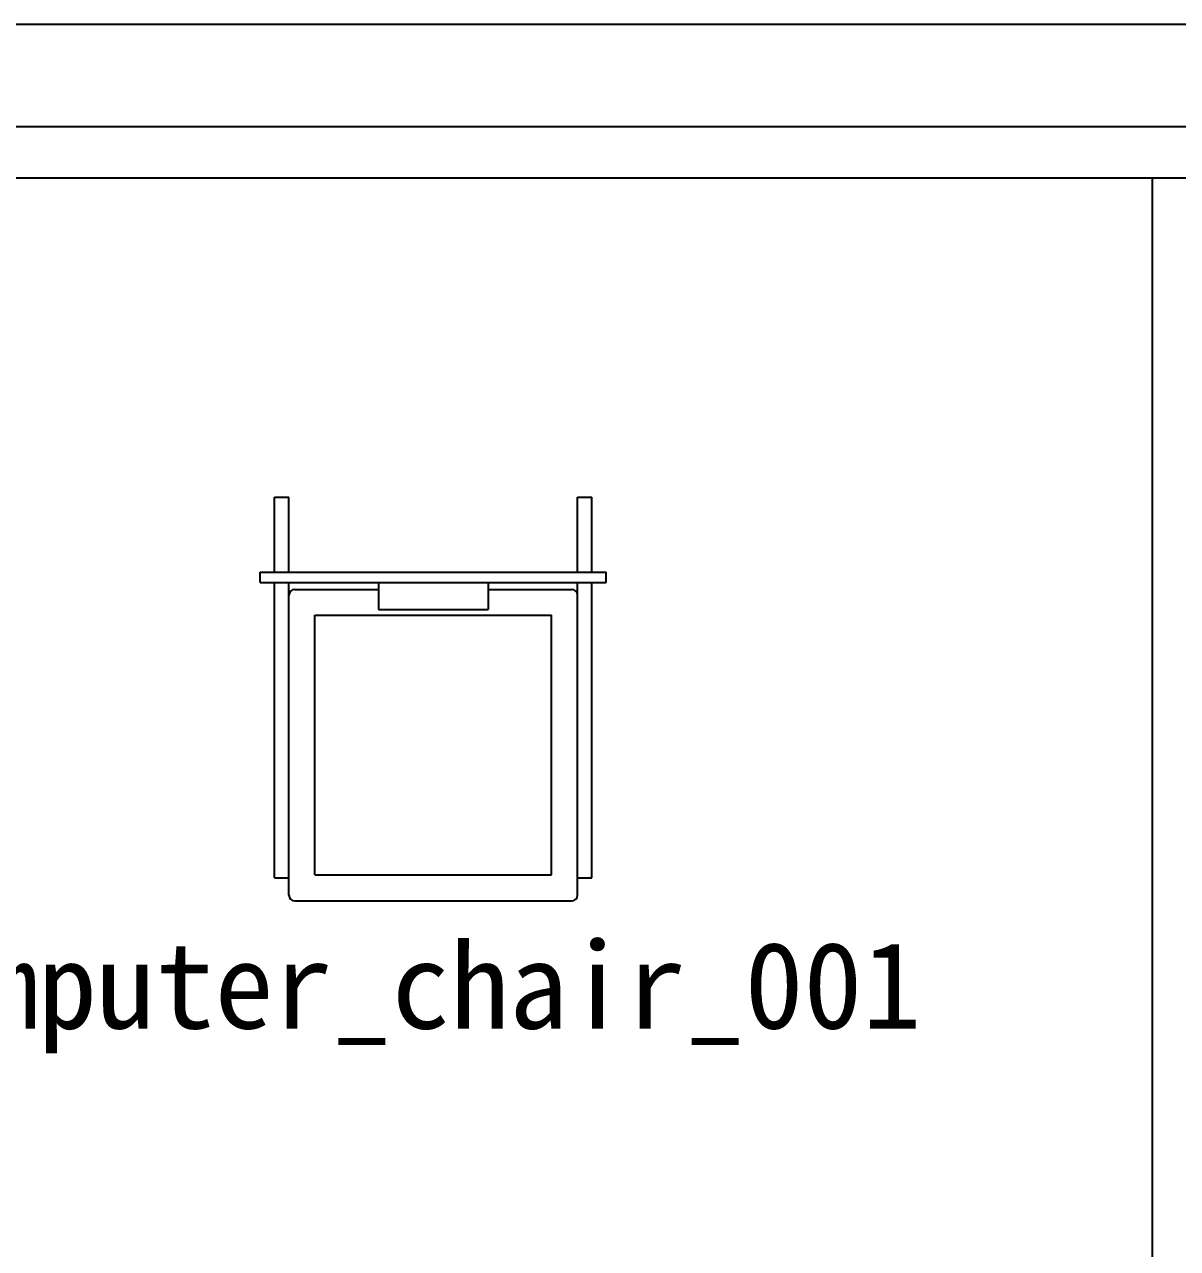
# Model space of a CAD drawing. Extents: x 422240 to 534325, y -8262 to 172635.
# Drawn here: x 461073 to 463071, y 40351 to 42472 of the extents above; entities that cross this region are included whole.
import ezdxf

# ---------------------------------------------------------------- set-up
doc = ezdxf.new("R2010")
doc.units = 0
doc.header["$LTSCALE"] = 1000
doc.header["$MEASUREMENT"] = 0
doc.layers.add('PM-家具', color=146, linetype='Continuous')
doc.styles.get("Standard").update_dxf_attribs({"font": 'gbenor.shx', "bigfont": 'gbcbig.shx'})

# ---------------------------------------------------------------- blocks, each defined once
blk = doc.blocks.new('儿童房平面摆放方案图例')
at = {"color": 251}
blk.add_line((80419.2, 2265.3), (65764.7, 2265.3), dxfattribs=at)
for p, q in [((80315.9, 2162), (65868.1, 2162)), ((78248.9, -7892.9), (78248.9, 2162))]:
    blk.add_line(p, q)
blk.add_lwpolyline([(65528.4, -8203), (80625.9, -8203), (80625.9, 2472), (65528.4, 2472)], close=True)
blk = doc.blocks.new('A$C4B8874EE')
for p, q in [((-280, 700), (-255, 700)), ((-280, 570), (-280, 700)), ((-255, 570), (-255, 700)), ((245, 700), (270, 700)), ((245, 570), (245, 700)), ((270, 570), (270, 700)), ((-305, 570), (295, 570)), ((-305, 552), (-305, 570)), ((-305, 552), (295, 552)), ((-280, 40), (-280, 552)), ((-255, 10), (-255, 552)), ((-100, 552), (-100, 505)), ((90, 552), (90, 505)), ((245, 10), (245, 552)), ((270, 40), (270, 552)), ((295, 552), (295, 570)), ((-245, 540), (-100, 540)), ((90, 540), (235, 540)), ((-100, 505), (90, 505)), ((-280, 40), (-255, 40)), ((245, 40), (270, 40)), ((-245, 0), (235, 0))]:
    blk.add_line(p, q)
at = {"color": 251, "linetype": 'Continuous', "ltscale": 0.05}
for p, q in [((-210, 495), (200, 495)), ((-210, 45), (-210, 495)), ((200, 45), (200, 495)), ((-210, 45), (200, 45))]:
    blk.add_line(p, q, dxfattribs=at)
for centre, start, end in [((-245, 530), 90, 180), ((235, 530), 0, 90), ((-245, 10), 180, 270), ((235, 10), 270, 0)]:
    blk.add_arc(centre, 10, start, end)

msp = doc.modelspace()

# ---------------------------------------------------------------- block references
at = {"xscale": 0.8588563178291333, "yscale": 0.8588563178291333, "zscale": 0.8588563178291333}
msp.add_blockref('儿童房平面摆放方案图例', (395823.4, 40348.9), dxfattribs=at)
at = {"layer": 'PM-家具'}
msp.add_blockref('A$C4B8874EE', (461786.5, 40953), dxfattribs=at)

# ---------------------------------------------------------------- texts
at = {"insert": (460790.6, 40881.8), "char_height": 150, "attachment_point": 1}
msp.add_mtext_dynamic_manual_height_columns('{\\f@FangSong|b0|i0|c134|p49;computer_chair_001}', width=1434.402, gutter_width=1750, heights=[0], dxfattribs=at)

doc.saveas('drawing.dxf')
